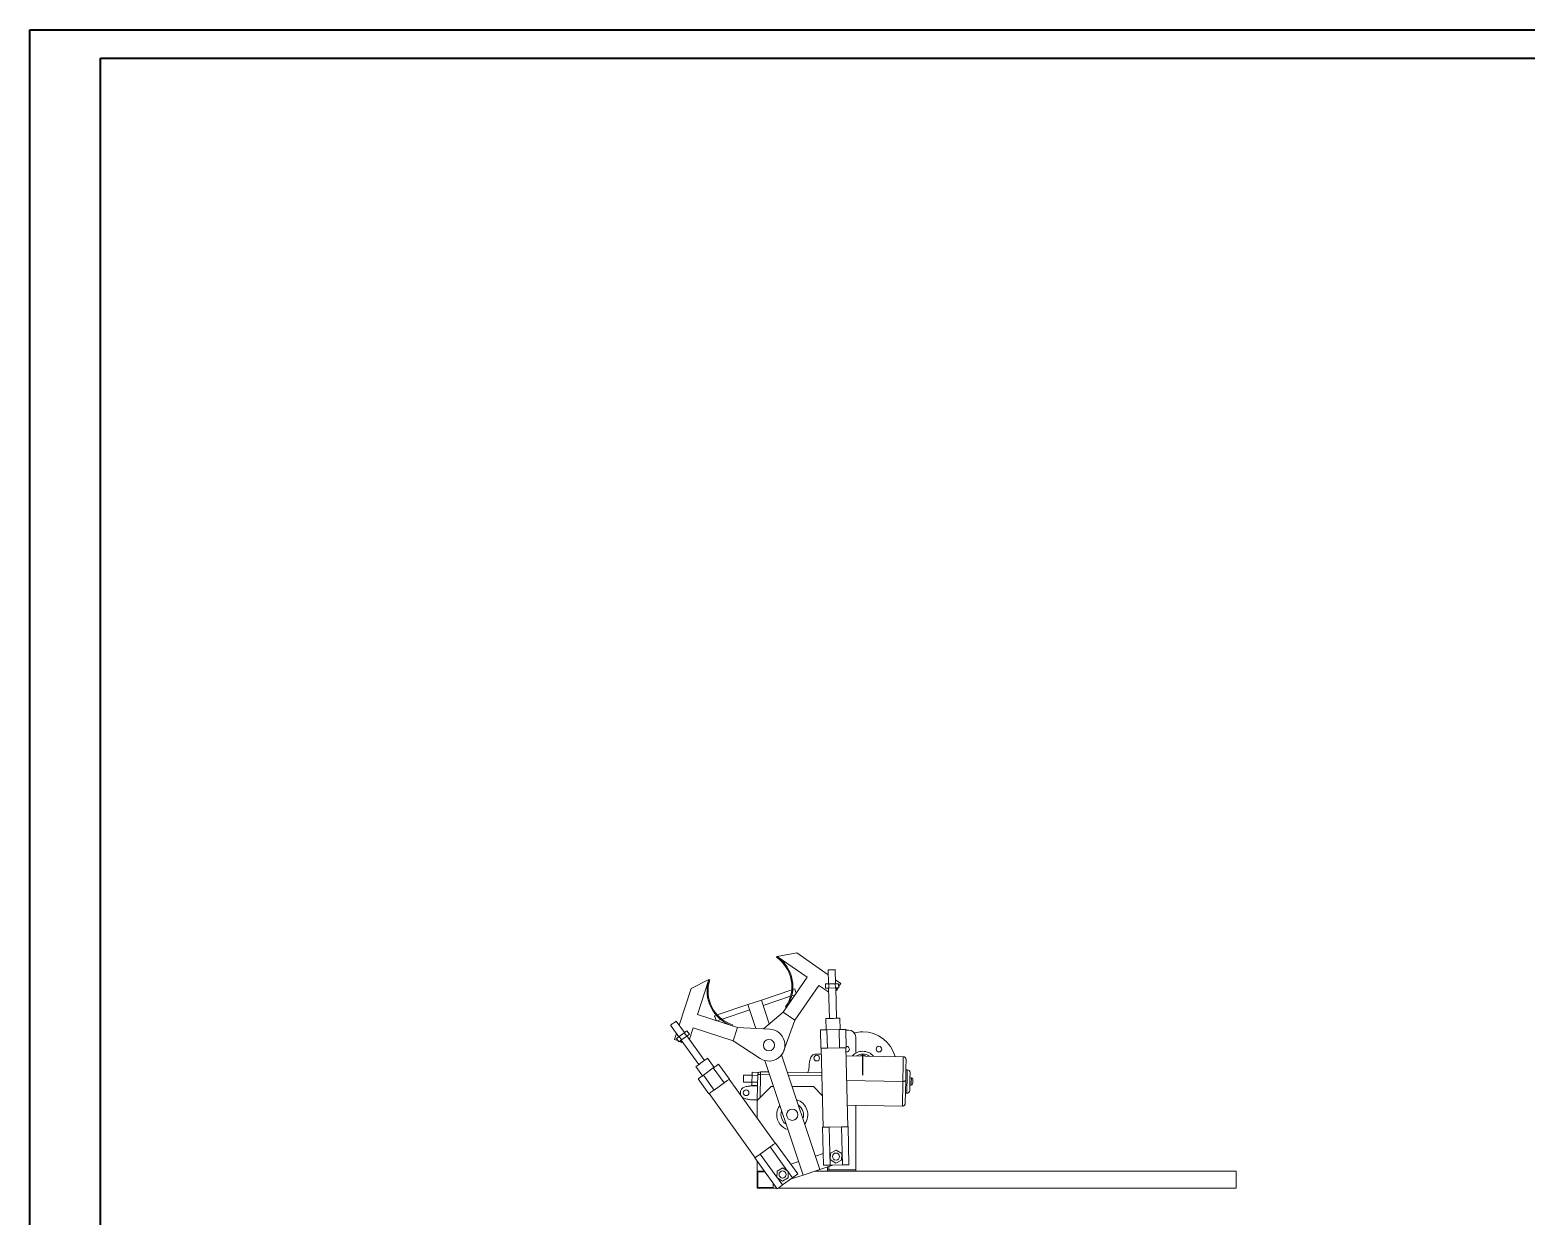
# Model space of a CAD drawing. Header units: millimetres. Extents: x 0 to 1189, y 0 to 841.
# Drawn here: x 0 to 531, y 421 to 841 of the extents above; entities that cross this region are included whole.
import ezdxf

# ---------------------------------------------------------------- set-up
doc = ezdxf.new("R2010")
doc.units = ezdxf.units.MM
doc.linetypes.add('CENTERX2', pattern=[20.32, 12.7, -2.54, 2.54, -2.54])

msp = doc.modelspace()

# ---------------------------------------------------------------- linework, layer by layer
at = {"color": 7, "linetype": 'Continuous', "lineweight": 40}
for p, q in [((0.08, 0.21), (0.08, 841.21)), ((0.08, 841.21), (1189.08, 841.21)), ((25.08, 10.21), (25.08, 831.21)), ((25.08, 831.21), (1179.08, 831.21))]:
    msp.add_line(p, q, dxfattribs=at)
at = {"color": 7, "linetype": 'Continuous', "lineweight": 15}
for p, q in [((265.08, 512.73), (264.88, 512.44)), ((265.08, 512.73), (272.03, 514.01)), ((265.08, 512.73), (275.77, 505.35)), ((272.03, 514.01), (283.26, 506.26)), ((240.89, 504.57), (234.58, 501.37)), ((240.89, 504.57), (236.85, 492.22)), ((240.89, 504.57), (241.22, 504.46)), ((275.77, 505.35), (267.25, 493)), ((283.22, 508.01), (283.33, 503.01)), ((285.83, 503.07), (285.72, 508.07)), ((285.8, 504.5), (287.67, 503.21)), ((234.58, 501.37), (230.34, 488.42)), ((270.29, 500.88), (259.5, 497.26)), ((270.27, 498.76), (271.52, 499.18)), ((271.35, 501.23), (270.65, 501)), ((271.37, 490.16), (279.89, 502.51)), ((279.89, 502.51), (283.4, 500.08)), ((282.28, 502.99), (283.43, 503.02)), ((282.28, 502.99), (282.31, 501.49)), ((282.31, 501.49), (283.46, 501.52)), ((283.37, 501.51), (283.62, 490.76)), ((283.43, 503.02), (285.74, 503.07)), ((283.43, 503.02), (283.46, 501.52)), ((283.46, 501.52), (285.77, 501.57)), ((285.74, 503.07), (286.89, 503.1)), ((285.74, 503.07), (285.77, 501.57)), ((285.77, 501.57), (286.93, 501.6)), ((286.11, 490.82), (285.87, 501.57)), ((286.54, 501.59), (285.89, 500.64)), ((285.89, 500.64), (286.38, 500.82)), ((286.8, 501.59), (286.12, 500.97)), ((286.38, 500.82), (286.46, 501.28)), ((286.89, 503.1), (286.93, 501.6)), ((287.67, 503.21), (286.91, 502.12)), ((254.75, 495.67), (243.88, 492.03)), ((245.56, 490.48), (255.39, 493.78)), ((254.75, 495.67), (259.5, 497.26)), ((257.59, 487.2), (254.75, 495.67)), ((262.33, 488.81), (259.5, 497.26)), ((260.13, 495.36), (269.87, 498.63)), ((268.1, 494.85), (268.39, 494.65)), ((227.3, 488.37), (230.22, 484.31)), ((232.25, 485.78), (229.32, 489.83)), ((236.85, 492.22), (251.1, 487.56)), ((243.52, 491.91), (242.9, 491.7)), ((243.88, 489.92), (245.16, 490.35)), ((249.31, 488.51), (249.2, 488.18)), ((267.25, 493), (260.27, 487.06)), ((271.37, 490.16), (267.25, 493)), ((267.53, 479.4), (271.37, 490.16)), ((282.37, 490.73), (282.46, 486.74)), ((287.46, 486.85), (287.36, 490.85)), ((229.38, 485.48), (228.68, 483.31)), ((228.68, 483.31), (229.93, 482.9)), ((229.36, 483.69), (230.3, 484.37)), ((229.36, 483.69), (230.24, 482.48)), ((230.24, 482.48), (231.18, 483.15)), ((230.3, 484.37), (232.17, 485.72)), ((230.3, 484.37), (231.18, 483.15)), ((231.1, 483.1), (237.34, 474.45)), ((231.18, 483.15), (233.05, 484.5)), ((232.17, 485.72), (233.11, 486.4)), ((232.17, 485.72), (233.05, 484.5)), ((233.05, 484.5), (233.99, 485.18)), ((233.11, 486.4), (233.99, 485.18)), ((239.37, 475.92), (233.13, 484.56)), ((235.29, 487.46), (233.97, 483.4)), ((249.55, 482.8), (235.29, 487.46)), ((249.55, 482.8), (251.1, 487.56)), ((251.1, 487.56), (262.52, 486.93)), ((280.46, 486.69), (280.61, 480.19)), ((287.14, 486.84), (282.78, 486.74)), ((282.78, 486.74), (282.93, 480.24)), ((287.14, 486.84), (287.28, 480.34)), ((289.46, 486.9), (289.6, 480.4)), ((290.47, 486.64), (289.46, 486.64)), ((292.97, 484.14), (292.97, 478.47)), ((230.34, 482.55), (230.81, 482.51)), ((230.55, 482.7), (231.64, 482.34)), ((231.15, 482.19), (230.63, 482.67)), ((231.65, 482.34), (231.15, 482.19)), ((259.13, 476.56), (249.55, 482.8)), ((266.67, 477.83), (280.27, 437.25)), ((280.73, 480.19), (281.37, 452.2)), ((287.28, 480.34), (282.93, 480.24)), ((290.12, 452.4), (289.48, 480.4)), ((236.32, 473.72), (238.67, 470.48)), ((242.46, 473.22), (238.93, 470.67)), ((242.72, 473.4), (240.38, 476.65)), ((242.46, 473.22), (246.26, 467.95)), ((244.34, 474.57), (248.15, 469.3)), ((260.74, 475.84), (274.34, 435.26)), ((309.84, 477.19), (289.55, 477.56)), ((294.54, 477.47), (294.53, 477.51)), ((311.26, 472.58), (310.76, 472.59)), ((237.04, 469.31), (240.85, 464.04)), ((238.93, 470.67), (242.73, 465.39)), ((246.26, 467.95), (242.73, 465.39)), ((264.43, 446.52), (248.04, 469.23)), ((253.42, 468.2), (253.17, 468.2)), ((253.22, 470.7), (253.47, 470.7)), ((253.42, 468.2), (256.17, 468.15)), ((256.22, 470.65), (253.47, 470.7)), ((256.17, 468.18), (256.15, 467.09)), ((256.15, 467.09), (258.15, 467.06)), ((256.22, 470.49), (256.17, 468.18)), ((256.17, 468.18), (258.17, 468.15)), ((256.24, 471.71), (256.22, 470.49)), ((256.22, 470.49), (258.21, 470.45)), ((256.24, 471.71), (258.65, 471.66)), ((258.22, 470.86), (258.15, 466.86)), ((262.1, 471.79), (259.24, 471.85)), ((280.93, 471.46), (268.73, 471.68)), ((309.69, 468.45), (289.75, 468.8)), ((309.69, 468.45), (309.53, 459.7)), ((310.55, 460.69), (310.69, 468.83)), ((312.16, 467.09), (312.66, 467.08)), ((312.71, 469.7), (312.21, 469.71)), ((240.95, 464.11), (257.33, 441.4)), ((252.11, 464.72), (252.1, 464.23)), ((255.91, 461.9), (258.06, 461.87)), ((256, 466.9), (258.15, 466.86)), ((262.97, 466.64), (257.97, 461.64)), ((258.15, 466.86), (258.06, 461.87)), ((258.06, 461.87), (258.06, 461.73)), ((263.82, 466.64), (262.97, 466.64)), ((277.97, 466.64), (270.42, 466.64)), ((281.12, 463.5), (277.97, 466.64)), ((310.61, 464.26), (311.11, 464.26)), ((257.97, 461.64), (257.97, 455.47)), ((309.53, 459.7), (289.95, 460.05)), ((292.97, 459.99), (292.97, 437.14)), ((281.25, 452.2), (281.56, 438.7)), ((287.93, 452.35), (283.57, 452.25)), ((283.57, 452.25), (283.88, 438.76)), ((287.93, 452.35), (288.24, 438.86)), ((290.25, 452.41), (290.56, 438.91)), ((264.53, 446.6), (272.43, 435.65)), ((257.23, 441.33), (265.13, 430.38)), ((262.65, 445.24), (259.11, 442.69)), ((259.11, 442.69), (264.99, 434.54)), ((262.65, 445.24), (268.82, 436.69)), ((281.46, 442.92), (278.68, 441.99)), ((284.03, 443.03), (283.95, 440.72)), ((283.95, 440.72), (285.91, 439.5)), ((286.07, 444.11), (284.03, 443.03)), ((285.91, 439.5), (287.95, 440.58)), ((288.03, 442.89), (286.07, 444.11)), ((287.95, 440.58), (288.03, 442.89)), ((257.97, 440.31), (257.97, 436.64)), ((260.62, 436.64), (257.97, 436.64)), ((257.97, 436.64), (257.97, 430.64)), ((258.22, 430.89), (258.22, 436.39)), ((258.22, 436.39), (260.8, 436.39)), ((265.07, 436.67), (264.99, 434.36)), ((267.11, 437.76), (265.07, 436.67)), ((269.06, 436.54), (267.11, 437.76)), ((268.99, 434.23), (269.06, 436.54)), ((269.06, 436.36), (270.55, 434.29)), ((274.34, 435.26), (269.78, 433.74)), ((272.75, 440.01), (269.96, 439.07)), ((280.27, 437.25), (274.34, 435.26)), ((282.97, 436.64), (278.45, 436.64)), ((284.82, 438.78), (280.27, 437.25)), ((282.97, 438.16), (282.97, 436.64)), ((282.97, 436.64), (283.47, 436.64)), ((283.47, 436.64), (283.47, 438.32)), ((292.97, 437.14), (283.47, 437.14)), ((427.97, 436.64), (283.47, 436.64)), ((288.24, 438.86), (283.88, 438.76)), ((292.97, 437.14), (292.97, 436.64)), ((427.97, 436.64), (427.97, 430.64)), ((264.95, 430.64), (257.97, 430.64)), ((263.72, 430.89), (258.22, 430.89)), ((263.72, 432.34), (263.72, 430.89)), ((264.99, 434.36), (266.95, 433.14)), ((265.23, 434.21), (267.01, 431.74)), ((427.97, 430.64), (265.49, 430.64)), ((266.95, 433.14), (268.99, 434.23)), ((270.55, 434.29), (267.01, 431.74))]:
    msp.add_line(p, q, dxfattribs=at)
at = {"color": 7, "linetype": 'CENTERX2'}
msp.add_line((295.47, 470.64), (295.47, 478.14), dxfattribs=at)
at = {"color": 8, "linetype": 'Continuous', "lineweight": 15}
for p, q in [((259.08, 462.75), (259.22, 470.85)), ((259.22, 470.85), (262.43, 470.79)), ((269.07, 470.67), (280.96, 470.46))]:
    msp.add_line(p, q, dxfattribs=at)
at = {"color": 7, "linetype": 'Continuous', "lineweight": 15, "flags": 128}
for points in [[(284.95, 508.05), (284.47, 508.04), (283.99, 508.03), (283.59, 508.02), (283.32, 508.01), (283.22, 508.01), (283.22, 508.01)], [(285.72, 508.07), (285.63, 508.07), (285.36, 508.06), (284.95, 508.05)], [(271.35, 501.23), (271.37, 501.16), (271.44, 500.95), (271.54, 500.65), (271.67, 500.28), (271.79, 499.92), (271.87, 499.69)], [(228.7, 489.38), (228.31, 489.1), (227.92, 488.82), (227.59, 488.58), (227.37, 488.42), (227.3, 488.37), (227.3, 488.37)], [(229.32, 489.83), (229.25, 489.78), (229.03, 489.62), (228.7, 489.38)], [(242.9, 491.7), (242.93, 491.63), (243, 491.42), (243.1, 491.11), (243.22, 490.75), (243.34, 490.39), (243.45, 490.08), (243.45, 490.06)], [(282.37, 490.73), (282.37, 490.73), (282.51, 490.74), (282.82, 490.75), (283.29, 490.76), (283.87, 490.77), (284.52, 490.78), (285.21, 490.8), (285.86, 490.82), (286.44, 490.83), (286.91, 490.84), (287.22, 490.85), (287.36, 490.85), (287.36, 490.85)], [(280.46, 486.69), (280.66, 486.69), (280.88, 486.7), (281.14, 486.71), (281.42, 486.71), (281.73, 486.72), (282.06, 486.73), (282.41, 486.73), (282.78, 486.74)], [(287.14, 486.84), (287.5, 486.85), (287.85, 486.86), (288.18, 486.87), (288.49, 486.87), (288.77, 486.88), (289.03, 486.89), (289.26, 486.89), (289.46, 486.9)], [(280.61, 480.19), (280.8, 480.2), (281.03, 480.2), (281.29, 480.21), (281.57, 480.21), (281.88, 480.22), (282.21, 480.23), (282.56, 480.24), (282.93, 480.24)], [(287.28, 480.34), (287.65, 480.35), (288, 480.36), (288.33, 480.37), (288.64, 480.38), (288.92, 480.38), (289.18, 480.39), (289.41, 480.39), (289.6, 480.4)], [(236.32, 473.72), (236.33, 473.72), (236.44, 473.81), (236.7, 473.99), (237.07, 474.26), (237.54, 474.6), (238.08, 474.98), (238.63, 475.38), (239.16, 475.77), (239.63, 476.11), (240.01, 476.38), (240.26, 476.56), (240.37, 476.64), (240.38, 476.65)], [(242.46, 473.22), (242.76, 473.43), (243.04, 473.64), (243.31, 473.83), (243.56, 474.01), (243.79, 474.17), (244, 474.32), (244.18, 474.46), (244.34, 474.57)], [(294.6, 477.53), (294.62, 477.48), (294.63, 477.47)], [(296.41, 477.51), (296.4, 477.46), (296.41, 477.43)], [(309.84, 477.19), (309.84, 477.11), (309.84, 476.84), (309.83, 476.4), (309.82, 475.81), (309.81, 475.06), (309.79, 474.17), (309.77, 473.18), (309.75, 472.08), (309.73, 470.91), (309.71, 469.69), (309.69, 468.45)], [(310.69, 468.83), (310.72, 470.08), (310.74, 471.29), (310.76, 472.42), (310.78, 473.44), (310.79, 474.33), (310.81, 475.07), (310.82, 475.63), (310.82, 476), (310.83, 476.17)], [(237.04, 469.31), (237.2, 469.42), (237.39, 469.56), (237.6, 469.71), (237.83, 469.87), (238.07, 470.05), (238.34, 470.24), (238.63, 470.45), (238.93, 470.67)], [(246.26, 467.95), (246.56, 468.16), (246.85, 468.37), (247.11, 468.56), (247.36, 468.74), (247.59, 468.9), (247.8, 469.05), (247.98, 469.19), (248.15, 469.3)], [(253.22, 470.7), (253.22, 470.59), (253.21, 470.31), (253.2, 469.92), (253.2, 469.45), (253.19, 468.99), (253.18, 468.59), (253.18, 468.32), (253.17, 468.2)], [(258.22, 470.86), (258.24, 470.86), (258.3, 470.86), (258.39, 470.86), (258.52, 470.86), (258.67, 470.86), (258.84, 470.85), (259.03, 470.85), (259.22, 470.85)], [(259.24, 471.85), (259.24, 471.83), (259.24, 471.77), (259.24, 471.68), (259.23, 471.55), (259.23, 471.4), (259.23, 471.23), (259.23, 471.04), (259.22, 470.85)], [(312.13, 465.24), (312.13, 465.33), (312.14, 465.6), (312.14, 466.03), (312.15, 466.6), (312.17, 467.28), (312.18, 468.02), (312.19, 468.78), (312.21, 469.52), (312.22, 470.2), (312.23, 470.77), (312.24, 471.2), (312.24, 471.47), (312.24, 471.56)], [(313.17, 467.57), (313.17, 467.63), (313.18, 467.81), (313.18, 468.07), (313.19, 468.38), (313.19, 468.69), (313.2, 468.96), (313.2, 469.13), (313.2, 469.19)], [(240.85, 464.04), (241.01, 464.15), (241.19, 464.29), (241.4, 464.44), (241.63, 464.6), (241.88, 464.78), (242.15, 464.97), (242.43, 465.18), (242.73, 465.39)], [(266.47, 456.64), (266.56, 457.5), (266.71, 458.02)], [(281.25, 452.2), (281.45, 452.2), (281.68, 452.21), (281.93, 452.21), (282.21, 452.22), (282.52, 452.23), (282.85, 452.24), (283.2, 452.24), (283.57, 452.25)], [(287.93, 452.35), (288.3, 452.36), (288.65, 452.37), (288.98, 452.38), (289.28, 452.38), (289.57, 452.39), (289.82, 452.4), (290.05, 452.4), (290.25, 452.41)], [(262.65, 445.24), (262.95, 445.46), (263.23, 445.66), (263.5, 445.85), (263.75, 446.03), (263.98, 446.2), (264.19, 446.35), (264.37, 446.48), (264.53, 446.6)], [(257.23, 441.33), (257.39, 441.45), (257.58, 441.58), (257.79, 441.73), (258.01, 441.9), (258.26, 442.08), (258.53, 442.27), (258.82, 442.47), (259.11, 442.69)], [(270.55, 434.29), (270.85, 434.51), (271.13, 434.71), (271.4, 434.91), (271.65, 435.09), (271.88, 435.25), (272.09, 435.4), (272.27, 435.54), (272.43, 435.65)], [(281.56, 438.7), (281.76, 438.71), (281.98, 438.71), (282.24, 438.72), (282.52, 438.72), (282.83, 438.73), (283.16, 438.74), (283.51, 438.75), (283.88, 438.76)], [(288.24, 438.86), (288.61, 438.86), (288.96, 438.87), (289.29, 438.88), (289.59, 438.89), (289.88, 438.89), (290.13, 438.9), (290.36, 438.9), (290.56, 438.91)], [(265.13, 430.38), (265.29, 430.5), (265.48, 430.63), (265.69, 430.78), (265.91, 430.95), (266.16, 431.13), (266.43, 431.32), (266.72, 431.53), (267.01, 431.74)]]:
    msp.add_lwpolyline(points, dxfattribs=at)
at = {"color": 8, "linetype": 'Continuous', "lineweight": 15, "flags": 128}
for points in [[(311.26, 472.58), (311.26, 472.49), (311.25, 472.22), (311.25, 471.79), (311.24, 471.2), (311.22, 470.5), (311.21, 469.71), (311.19, 468.85), (311.18, 467.98), (311.16, 467.13), (311.15, 466.34), (311.14, 465.63), (311.13, 465.05), (311.12, 464.62), (311.11, 464.35), (311.11, 464.26), (311.11, 464.26)], [(312.71, 469.7), (312.71, 469.61), (312.7, 469.36), (312.7, 468.98), (312.69, 468.51), (312.68, 468.03), (312.67, 467.6), (312.67, 467.28), (312.66, 467.1), (312.66, 467.08)]]:
    msp.add_lwpolyline(points, dxfattribs=at)
at = {"color": 7, "linetype": 'Continuous', "lineweight": 15}
for centre, radius in [((262.21, 481.3), 2), ((279.14, 476.71), 1), ((301.22, 479.89), 1), ((254.11, 464.44), 1.01), ((270.47, 456.64), 2), ((285.99, 441.81), 1.25), ((267.03, 435.45), 1.25)]:
    msp.add_circle(centre, radius, dxfattribs=at)
for centre, radius, start, end in [((257.69, 502.03), 12.65, 325.3836, 55.3836), ((257.69, 502.03), 13, 325.3836, 55.3836), ((253.24, 500.53), 13, 161.9009, 251.9009), ((253.24, 500.53), 12.65, 161.9009, 251.9009), ((262.21, 481.3), 5.65, 236.9195, 86.8824), ((290.47, 484.14), 2.5, 0, 90), ((295.47, 474.14), 11.89, 90, 104.631), ((295.47, 474.14), 11.89, 15.1274, 90), ((289.72, 479.89), 1, 258.0633, 97.2979), ((295.47, 474.14), 5, 90, 137.571), ((295.47, 474.14), 4, 54.7457, 123.211), ((294.74, 477.57), 0.15, 315.6339, 10.7721), ((295.47, 474.14), 3.5, 98.4557, 99.5443), ((295.1, 477.62), 0.15, 187.2279, 4.7721), ((295.47, 474.14), 3.5, 92.4557, 93.5443), ((295.47, 477.64), 0.15, 181.2279, 358.7721), ((295.47, 474.14), 5, 40.3857, 90), ((295.47, 474.14), 3.5, 86.4557, 87.5443), ((295.84, 477.62), 0.15, 175.2279, 352.7721), ((295.47, 474.14), 3.5, 80.4557, 81.5443), ((296.2, 477.57), 0.15, 169.2279, 238.225), ((295.47, 474.14), 3.5, 104.4557, 105.5443), ((296.2, 477.57), 0.15, 299.7318, 346.7721), ((295.47, 474.14), 3.5, 74.4557, 75.5443), ((311.24, 471.58), 1, 358.9784, 88.9784), ((253.97, 468.19), 0.547, 178.8578, 179.0387), ((253.45, 470.7), 0.0167, 355.9882, 1.9083), ((259.22, 470.85), 1, 88.9784, 178.9784), ((312.67, 467.58), 0.5, 268.9784, 358.9784), ((312.7, 469.2), 0.5, 358.9784, 88.9784), ((270.47, 456.64), 5.5, 323.1501, 73.9031), ((311.13, 465.26), 1, 268.9784, 358.9784), ((270.47, 456.64), 5.5, 143.1501, 180), ((270.47, 456.64), 5.5, 180, 253.9031), ((270.47, 456.64), 4, 180, 237.1514), ((270.47, 456.64), 4, 339.9018, 57.1514)]:
    msp.add_arc(centre, radius, start, end, dxfattribs=at)
for points, knots in [([(280.78, 478.21), (280.36, 478.15), (279.71, 478.04), (278.82, 478.11), (278.08, 478.07), (277.48, 477.64), (276.92, 476.8), (276.5, 475.54), (276.51, 474.19), (276.35, 473.12), (276.32, 472.27), (276.01, 471.79), (275.86, 471.55)], [0, 0, 0, 0, 0.12759, 0.202388, 0.274241, 0.34642, 0.419135, 0.581305, 0.744059, 0.829431, 0.914673, 1, 1, 1, 1]), ([(310.83, 476.17), (310.83, 476.17), (310.83, 476.27), (310.8, 476.48), (310.66, 476.77), (310.44, 477), (310.16, 477.16), (309.95, 477.18), (309.84, 477.19)], [0, 0, 0, 0, 0.003174, 0.199559, 0.413429, 0.612826, 0.806306, 1, 1, 1, 1]), ([(310.69, 468.83), (310.69, 468.83), (310.69, 468.79), (310.66, 468.71), (310.52, 468.6), (310.29, 468.51), (310.01, 468.45), (309.79, 468.45), (309.69, 468.45)], [0, 0, 0, 0, 0.003182, 0.199563, 0.413428, 0.612829, 0.806307, 1, 1, 1, 1]), ([(255.91, 461.9), (255.51, 461.97), (254.67, 462.12), (253.62, 462.33), (252.85, 462.76), (252.43, 463.2), (252.18, 463.71), (252.13, 464.06), (252.1, 464.23)], [0, 0, 0, 0, 0.251518, 0.524515, 0.655828, 0.786323, 0.893351, 1, 1, 1, 1]), ([(256, 466.9), (255.6, 466.85), (254.75, 466.73), (253.69, 466.56), (252.91, 466.16), (252.48, 465.73), (252.2, 465.23), (252.14, 464.89), (252.11, 464.72)], [0, 0, 0, 0, 0.251518, 0.524515, 0.655828, 0.786323, 0.893351, 1, 1, 1, 1]), ([(309.53, 459.7), (309.64, 459.7), (309.85, 459.72), (310.14, 459.87), (310.37, 460.09), (310.51, 460.38), (310.55, 460.59), (310.55, 460.69), (310.55, 460.69)], [0, 0, 0, 0, 0.193695, 0.387175, 0.586575, 0.800442, 0.996829, 1, 1, 1, 1])]:
    msp.add_open_spline(points, degree=3, knots=knots, dxfattribs=at)

doc.saveas('drawing.dxf')
